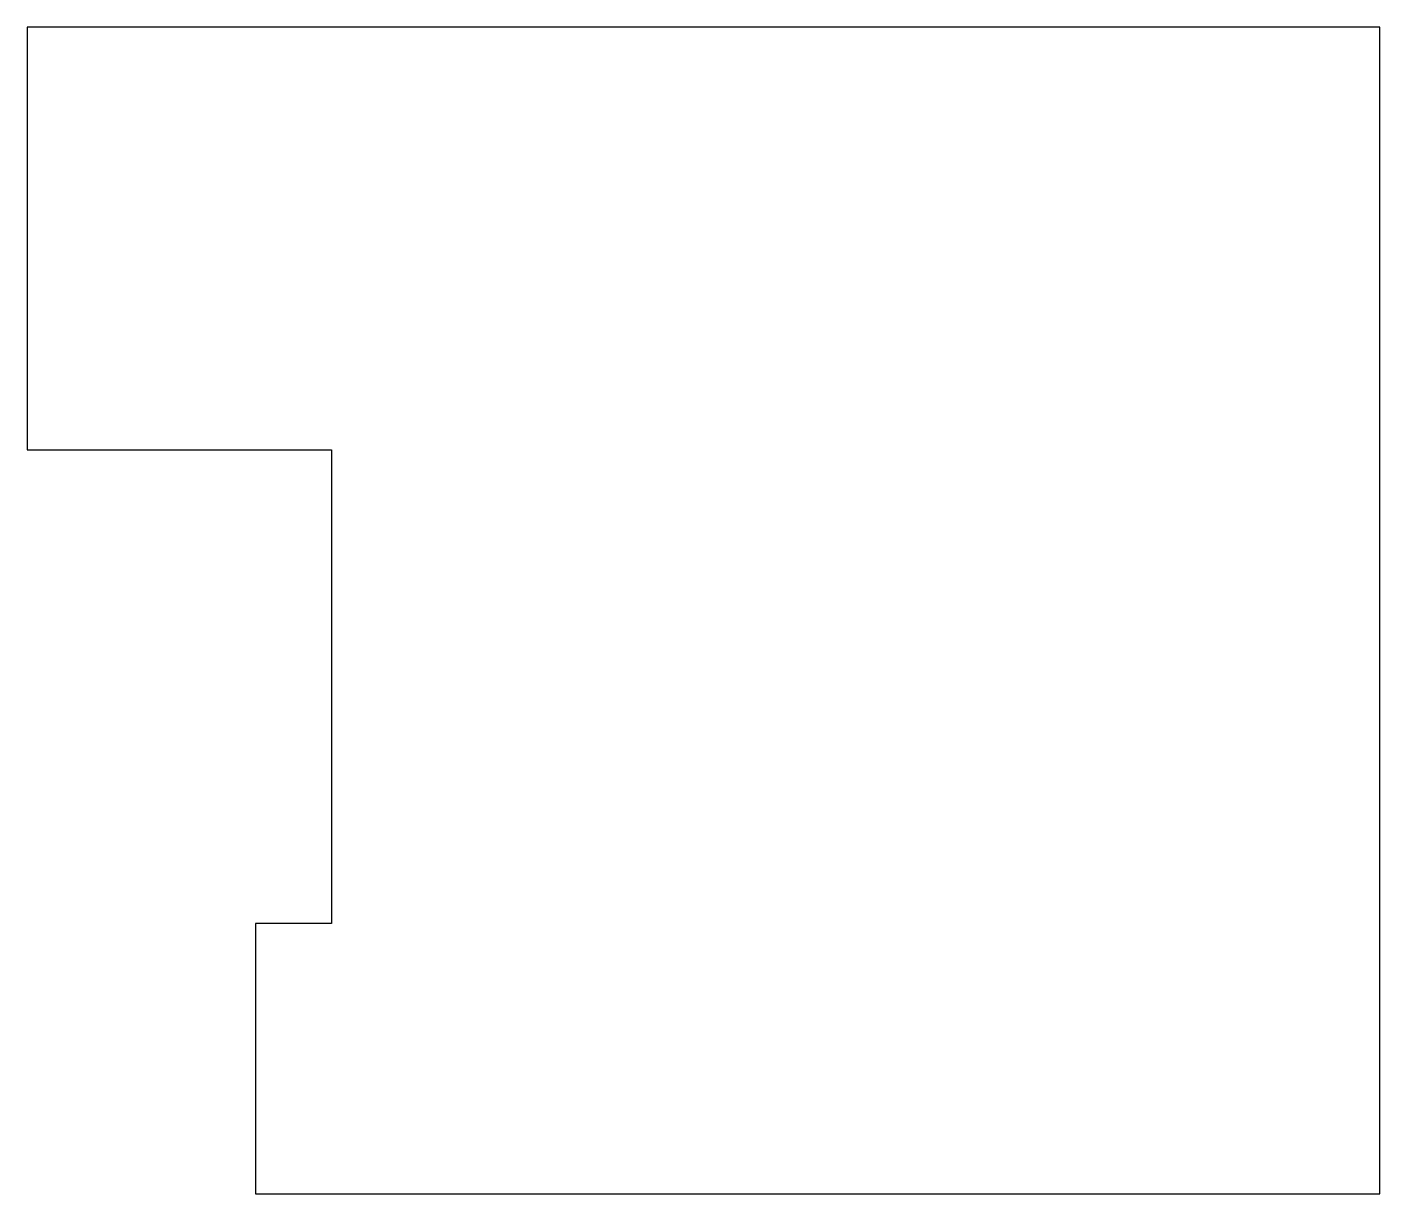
# Model space of a CAD drawing. Extents: x 63 to 223, y -159 to -21.
import ezdxf

# ---------------------------------------------------------------- set-up
doc = ezdxf.new("R2010")
doc.units = 0
doc.layers.get('0').update_dxf_attribs({"linetype": 'continuous'})

msp = doc.modelspace()

# ---------------------------------------------------------------- linework, layer by layer
at = {"color": 7}
msp.add_lwpolyline([(223.0105, -21.3069), (63.0105, -21.3069), (63.0105, -71.3069), (99.0105, -71.3069), (99.0105, -127.3069), (90.0105, -127.3069), (90.0105, -159.3069), (223.0105, -159.3069)], close=True, dxfattribs=at)

doc.saveas('drawing.dxf')
